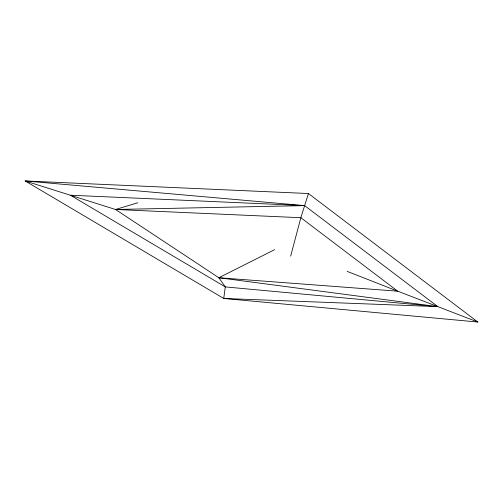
<?xml version="1.0" encoding="UTF-8"?>
<svg xmlns="http://www.w3.org/2000/svg" width="503" height="503" viewBox="0 0 503 503"><rect width="100%" height="100%" fill="white"/><g stroke="black" fill="none" stroke-linecap="round" stroke-linejoin="round"><path stroke-width="0.75" d="M290.665 256.14L300.844 217.711L308.44 193.536L25.15 180.954L223.76 298.474L477.85 322.046L308.44 193.536M477.85 322.046L397.703 291.187L218.843 277.738L225.287 286.905L223.76 298.474L437.78 306.616L304.642 205.62L25.15 180.954L115.527 209.481L218.843 277.738L274.625 249.658M347.171 271.394L397.703 291.187L300.844 217.711L115.527 209.481L137.765 202.791M115.527 209.481L304.642 205.62L70.338 195.214L225.287 286.905L437.78 306.616L218.843 277.738"/></g></svg>
